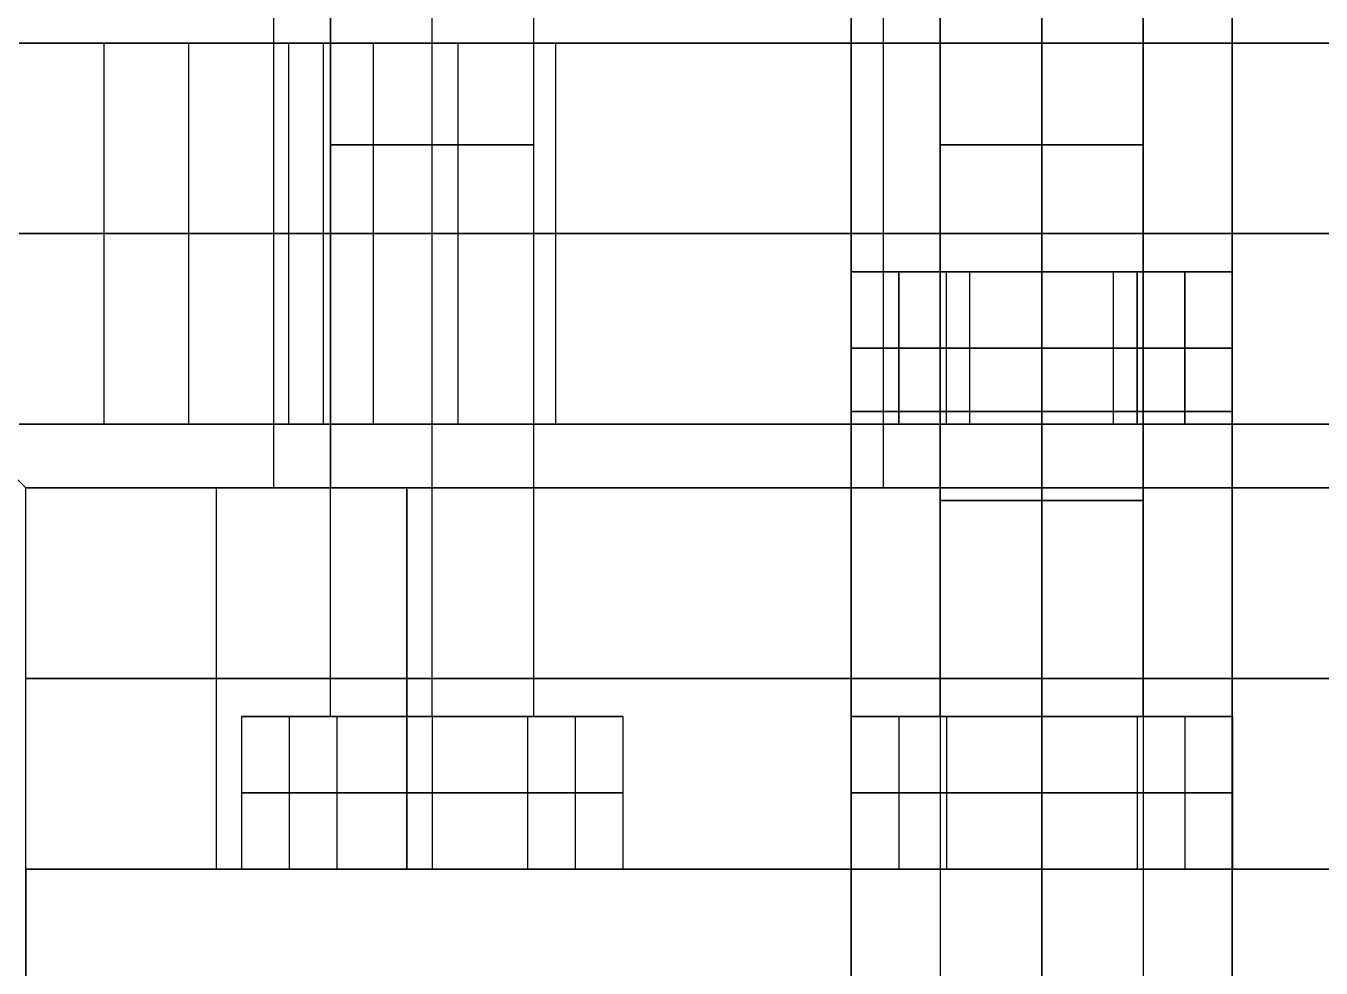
# Model space of a CAD drawing. Header units: millimetres. Extents: x 565 to 905, y -1671 to 168.
# Drawn here: x 695 to 746, y -1404.9 to -1367.8 of the extents above; entities that cross this region are included whole.
import ezdxf

# ---------------------------------------------------------------- set-up
doc = ezdxf.new("R2010")
doc.units = ezdxf.units.MM
doc.header["$MEASUREMENT"] = 0
doc.layers.add('V3', color=7, linetype='Continuous', true_color=0x000000)
doc.layers.add('V3 - steel', color=7, linetype='Continuous', true_color=0x191919)

msp = doc.modelspace()

# ---------------------------------------------------------------- linework, layer by layer
at = {"layer": 'V3'}
for p, q in [((695, -1368.5, 225), (731, -1368.5, 225)), ((735, -1368.5, 265), (735, -1368.5, 229)), ((735, -1368.5, 221), (735, -1368.5, 185)), ((739, -1368.5, 225), (775, -1368.5, 225)), ((727.494, -1383.5, 225), (727.494, -1377.5, 225)), ((731, -1377.5, 225), (727.494, -1377.5, 225)), ((729.371, -1377.5, 228.25), (729.371, -1383.5, 228.25)), ((729.371, -1377.5, 221.75), (729.371, -1383.5, 221.75)), ((731.247, -1383.5, 231.5), (731.247, -1377.5, 231.5)), ((731.247, -1383.5, 218.5), (731.247, -1377.5, 218.5)), ((735, -1377.5, 231.5), (735, -1377.5, 229)), ((735, -1377.5, 221), (735, -1377.5, 218.5)), ((735, -1377.5, 231.5), (735, -1383.5, 231.5)), ((735, -1377.5, 218.5), (735, -1383.5, 218.5)), ((738.753, -1377.5, 231.5), (738.753, -1383.5, 231.5)), ((738.753, -1383.5, 218.5), (738.753, -1377.5, 218.5)), ((742.506, -1377.5, 225), (739, -1377.5, 225)), ((740.629, -1377.5, 221.75), (740.629, -1383.5, 221.75)), ((740.629, -1377.5, 228.25), (740.629, -1383.5, 228.25)), ((742.506, -1383.5, 225), (742.506, -1377.5, 225)), ((695, -1383.5, 225), (727.494, -1383.5, 225)), ((735, -1383.5, 265), (735, -1383.5, 231.5)), ((735, -1383.5, 218.5), (735, -1383.5, 185)), ((742.506, -1383.5, 225), (775, -1383.5, 225)), ((727.5, -1386, 38), (742.5, -1386, 38)), ((735, -1386, 53), (735, -1386, 23)), ((703.494, -1395, 73), (707, -1395, 73)), ((705.371, -1395, 76.25), (705.371, -1401, 76.25)), ((705.371, -1395, 69.75), (705.371, -1401, 69.75)), ((711, -1395, 79.5), (711, -1401, 79.5)), ((711, -1395, 66.5), (711, -1401, 66.5)), ((711, -1395, 66.5), (711, -1395, 69)), ((711, -1395, 77), (711, -1395, 79.5)), ((715, -1395, 73), (718.506, -1395, 73)), ((716.629, -1395, 69.75), (716.629, -1401, 69.75)), ((716.629, -1395, 76.25), (716.629, -1401, 76.25)), ((727.494, -1395, 161), (731, -1395, 161)), ((729.371, -1395, 164.25), (729.371, -1401, 164.25)), ((729.371, -1395, 157.75), (729.371, -1401, 157.75)), ((735, -1395, 167.5), (735, -1401, 167.5)), ((735, -1395, 154.5), (735, -1401, 154.5)), ((735, -1395, 154.5), (735, -1395, 157)), ((735, -1395, 165), (735, -1395, 167.5)), ((739, -1395, 161), (742.506, -1395, 161)), ((740.629, -1395, 157.75), (740.629, -1401, 157.75)), ((740.629, -1395, 164.25), (740.629, -1401, 164.25)), ((707.247, -1398, 79.5), (703.494, -1398, 73)), ((703.494, -1398, 73), (707.247, -1398, 66.5)), ((714.753, -1398, 79.5), (707.247, -1398, 79.5)), ((707.247, -1398, 66.5), (714.753, -1398, 66.5)), ((714.753, -1398, 66.5), (718.506, -1398, 73)), ((718.506, -1398, 73), (714.753, -1398, 79.5)), ((731.247, -1398, 167.5), (727.494, -1398, 161)), ((727.494, -1398, 161), (731.247, -1398, 154.5)), ((738.753, -1398, 167.5), (731.247, -1398, 167.5)), ((731.247, -1398, 154.5), (738.753, -1398, 154.5)), ((738.753, -1398, 154.5), (742.506, -1398, 161)), ((742.506, -1398, 161), (738.753, -1398, 167.5))]:
    msp.add_line(p, q, dxfattribs=at)
for points, weights, knots in [([(727.5, -1351, 284), (727.5, -1351, 309), (727.5, -1376, 309), (727.5, -1401, 309), (727.5, -1401, 284)], [1, 0.707106781187, 1, 0.707106781187, 1], [99, 99, 99, 138.269908, 138.269908, 177.539816, 177.539816, 177.539816]), ([(742.5, -1351, 284), (742.5, -1351, 309), (742.5, -1376, 309), (742.5, -1401, 309), (742.5, -1401, 284)], [1, 0.707106781187, 1, 0.707106781187, 1], [99, 99, 99, 138.269908, 138.269908, 177.539816, 177.539816, 177.539816]), ([(727.5, -1364, 287), (727.5, -1364, 275), (727.5, -1376, 275), (727.5, -1388, 275), (727.5, -1388, 287), (727.5, -1388, 299), (727.5, -1376, 299), (727.5, -1364, 299), (727.5, -1364, 287)], [1, 0.707106781187, 1, 0.707106781187, 1, 0.707106781187, 1, 0.707106781187, 1], [305.539816, 305.539816, 305.539816, 324.389372, 324.389372, 343.238928, 343.238928, 362.088484, 362.088484, 380.93804, 380.93804, 380.93804]), ([(742.5, -1364, 287), (742.5, -1364, 275), (742.5, -1376, 275), (742.5, -1388, 275), (742.5, -1388, 287), (742.5, -1388, 299), (742.5, -1376, 299), (742.5, -1364, 299), (742.5, -1364, 287)], [1, 0.707106781187, 1, 0.707106781187, 1, 0.707106781187, 1, 0.707106781187, 1], [305.539816, 305.539816, 305.539816, 324.389372, 324.389372, 343.238928, 343.238928, 362.088484, 362.088484, 380.93804, 380.93804, 380.93804]), ([(731, -1368.5, 225), (731, -1368.5, 221), (735, -1368.5, 221), (739, -1368.5, 221), (739, -1368.5, 225), (739, -1368.5, 229), (735, -1368.5, 229), (731, -1368.5, 229), (731, -1368.5, 225)], [1, 0.707106781187, 1, 0.707106781187, 1, 0.707106781187, 1, 0.707106781187, 1], [701.809952, 701.809952, 701.809952, 708.093137, 708.093137, 714.376323, 714.376323, 720.659508, 720.659508, 726.942693, 726.942693, 726.942693]), ([(731, -1376, 225), (731, -1376, 221), (735, -1376, 221), (739, -1376, 221), (739, -1376, 225), (739, -1376, 229), (735, -1376, 229), (731, -1376, 229), (731, -1376, 225)], [1, 0.707106781187, 1, 0.707106781187, 1, 0.707106781187, 1, 0.707106781187, 1], [701.809952, 701.809952, 701.809952, 708.093137, 708.093137, 714.376323, 714.376323, 720.659508, 720.659508, 726.942693, 726.942693, 726.942693]), ([(731, -1377.5, 225), (731, -1377.5, 221), (735, -1377.5, 221), (739, -1377.5, 221), (739, -1377.5, 225), (739, -1377.5, 229), (735, -1377.5, 229), (731, -1377.5, 229), (731, -1377.5, 225)], [1, 0.707106781187, 1, 0.707106781187, 1, 0.707106781187, 1, 0.707106781187, 1], [701.809952, 701.809952, 701.809952, 708.093137, 708.093137, 714.376323, 714.376323, 720.659508, 720.659508, 726.942693, 726.942693, 726.942693]), ([(707, -1386, 73), (707, -1386, 77), (711, -1386, 77), (715, -1386, 77), (715, -1386, 73), (715, -1386, 69), (711, -1386, 69), (707, -1386, 69), (707, -1386, 73)], [1, 0.707106781187, 1, 0.707106781187, 1, 0.707106781187, 1, 0.707106781187, 1], [39.269908, 39.269908, 39.269908, 45.553093, 45.553093, 51.836279, 51.836279, 58.119464, 58.119464, 64.402649, 64.402649, 64.402649]), ([(731, -1386, 225), (731, -1386, 221), (735, -1386, 221), (739, -1386, 221), (739, -1386, 225), (739, -1386, 229), (735, -1386, 229), (731, -1386, 229), (731, -1386, 225)], [0.999999860338, 0.707106851018, 1, 0.707106781187, 1, 0.707106781187, 1, 0.707106851018, 0.999999860338], [0, 0, 0, 6.283185, 6.283185, 12.566371, 12.566371, 18.849557, 18.849557, 25.132741, 25.132741, 25.132741]), ([(731, -1386, 161), (731, -1386, 165), (735, -1386, 165), (739, -1386, 165), (739, -1386, 161), (739, -1386, 157), (735, -1386, 157), (731, -1386, 157), (731, -1386, 161)], [1, 0.707106781187, 1, 0.707106781187, 1, 0.707106781187, 1, 0.707106781187, 1], [39.269908, 39.269908, 39.269908, 45.553093, 45.553093, 51.836279, 51.836279, 58.119464, 58.119464, 64.402649, 64.402649, 64.402649]), ([(707, -1395, 73), (707, -1395, 77), (711, -1395, 77), (715, -1395, 77), (715, -1395, 73), (715, -1395, 69), (711, -1395, 69), (707, -1395, 69), (707, -1395, 73)], [1, 0.707106781187, 1, 0.707106781187, 1, 0.707106781187, 1, 0.707106781187, 1], [0, 0, 0, 6.283185, 6.283185, 12.566371, 12.566371, 18.849556, 18.849556, 25.132741, 25.132741, 25.132741]), ([(731, -1395, 161), (731, -1395, 165), (735, -1395, 165), (739, -1395, 165), (739, -1395, 161), (739, -1395, 157), (735, -1395, 157), (731, -1395, 157), (731, -1395, 161)], [1, 0.707106781187, 1, 0.707106781187, 1, 0.707106781187, 1, 0.707106781187, 1], [0, 0, 0, 6.283185, 6.283185, 12.566371, 12.566371, 18.849556, 18.849556, 25.132741, 25.132741, 25.132741]), ([(731, -1401, 225), (731, -1401, 221), (735, -1401, 221), (739, -1401, 221), (739, -1401, 225), (739, -1401, 229), (735, -1401, 229), (731, -1401, 229), (731, -1401, 225)], [1, 0.707106781187, 1, 0.707106781187, 1, 0.707106781187, 1, 0.707106781187, 1], [0, 0, 0, 6.283185, 6.283185, 12.566371, 12.566371, 18.849556, 18.849556, 25.132741, 25.132741, 25.132741])]:
    msp.add_rational_spline(points, weights, degree=2, knots=knots, dxfattribs=at)
for points in [[(695, -1386), (685, -1376), (675, -1366)], [(695, -1386, -15), (685, -1376, -15), (675, -1366, -15)], [(695, -1386, -7.5), (685, -1376, -7.5), (675, -1366, -7.5)], [(727.5, -1386, 265), (727.5, -1376, 265), (727.5, -1366, 265)], [(735, -1424, -15), (735, -1395, -15), (735, -1366, -15)], [(735, -1424), (735, -1395), (735, -1366)], [(742.5, -1386, 265), (742.5, -1376, 265), (742.5, -1366, 265)], [(701.412, -1368.5, 202.019), (698.077, -1368.5, 198.684), (694.741, -1368.5, 195.348)], [(694.741, -1368.5, 254.652), (698.077, -1368.5, 251.316), (701.412, -1368.5, 247.981)], [(698.077, -1383.5, 198.684), (698.077, -1376, 198.684), (698.077, -1368.5, 198.684)], [(698.077, -1383.5, 251.316), (698.077, -1376, 251.316), (698.077, -1368.5, 251.316)], [(701.412, -1383.5, 202.019), (701.412, -1376, 202.019), (701.412, -1368.5, 202.019)], [(712.019, -1368.5, 191.412), (706.716, -1368.5, 196.716), (701.412, -1368.5, 202.019)], [(701.412, -1383.5, 247.981), (701.412, -1376, 247.981), (701.412, -1368.5, 247.981)], [(701.412, -1368.5, 247.981), (706.716, -1368.5, 253.284), (712.019, -1368.5, 258.588)], [(705.348, -1383.5, 184.741), (705.348, -1376, 184.741), (705.348, -1368.5, 184.741)], [(705.348, -1368.5, 184.741), (708.684, -1368.5, 188.077), (712.019, -1368.5, 191.412)], [(705.348, -1383.5, 265.259), (705.348, -1376, 265.259), (705.348, -1368.5, 265.259)], [(712.019, -1368.5, 258.588), (708.684, -1368.5, 261.923), (705.348, -1368.5, 265.259)], [(706.716, -1383.5, 196.716), (706.716, -1376, 196.716), (706.716, -1368.5, 196.716)], [(706.716, -1383.5, 253.284), (706.716, -1376, 253.284), (706.716, -1368.5, 253.284)], [(708.684, -1383.5, 188.077), (708.684, -1376, 188.077), (708.684, -1368.5, 188.077)], [(708.684, -1383.5, 261.923), (708.684, -1376, 261.923), (708.684, -1368.5, 261.923)], [(712.019, -1383.5, 191.412), (712.019, -1376, 191.412), (712.019, -1368.5, 191.412)], [(712.019, -1383.5, 258.588), (712.019, -1376, 258.588), (712.019, -1368.5, 258.588)], [(715.866, -1383.5, 178.806), (715.866, -1376, 178.806), (715.866, -1368.5, 178.806)], [(715.866, -1383.5, 271.194), (715.866, -1376, 271.194), (715.866, -1368.5, 271.194)], [(727.5, -1383.5, 175.566), (727.5, -1376, 175.566), (727.5, -1368.5, 175.566)], [(727.5, -1383.5, 274.434), (727.5, -1376, 274.434), (727.5, -1368.5, 274.434)], [(727.5, -1383.5, 265), (727.5, -1376, 265), (727.5, -1368.5, 265)], [(727.5, -1368.5, 274.434), (727.5, -1368.5, 269.717), (727.5, -1368.5, 265)], [(727.5, -1368.5, 265), (735, -1368.5, 265), (742.5, -1368.5, 265)], [(727.5, -1383.5, 185), (727.5, -1376, 185), (727.5, -1368.5, 185)], [(742.5, -1368.5, 185), (735, -1368.5, 185), (727.5, -1368.5, 185)], [(727.5, -1368.5, 185), (727.5, -1368.5, 180.283), (727.5, -1368.5, 175.566)], [(727.5, -1383.5, 269.717), (727.5, -1376, 269.717), (727.5, -1368.5, 269.717)], [(727.5, -1383.5, 180.283), (727.5, -1376, 180.283), (727.5, -1368.5, 180.283)], [(731, -1377.5, 225), (731, -1373, 225), (731, -1368.5, 225)], [(735, -1383.5, 265), (735, -1376, 265), (735, -1368.5, 265)], [(735, -1383.5, 185), (735, -1376, 185), (735, -1368.5, 185)], [(735, -1377.5, 221), (735, -1373, 221), (735, -1368.5, 221)], [(735, -1377.5, 229), (735, -1373, 229), (735, -1368.5, 229)], [(739, -1377.5, 225), (739, -1373, 225), (739, -1368.5, 225)], [(742.5, -1383.5, 265), (742.5, -1376, 265), (742.5, -1368.5, 265)], [(742.5, -1383.5, 274.434), (742.5, -1376, 274.434), (742.5, -1368.5, 274.434)], [(742.5, -1368.5, 265), (742.5, -1368.5, 269.717), (742.5, -1368.5, 274.434)], [(742.5, -1383.5, 175.566), (742.5, -1376, 175.566), (742.5, -1368.5, 175.566)], [(742.5, -1383.5, 185), (742.5, -1376, 185), (742.5, -1368.5, 185)], [(742.5, -1368.5, 175.566), (742.5, -1368.5, 180.283), (742.5, -1368.5, 185)], [(742.5, -1383.5, 269.717), (742.5, -1376, 269.717), (742.5, -1368.5, 269.717)], [(742.5, -1383.5, 180.283), (742.5, -1376, 180.283), (742.5, -1368.5, 180.283)], [(701.412, -1376, 202.019), (698.077, -1376, 198.684), (694.741, -1376, 195.348)], [(694.741, -1376, 254.652), (698.077, -1376, 251.316), (701.412, -1376, 247.981)], [(712.019, -1376, 191.412), (706.716, -1376, 196.716), (701.412, -1376, 202.019)], [(701.412, -1376, 247.981), (706.716, -1376, 253.284), (712.019, -1376, 258.588)], [(705.348, -1376, 184.741), (708.684, -1376, 188.077), (712.019, -1376, 191.412)], [(712.019, -1376, 258.588), (708.684, -1376, 261.923), (705.348, -1376, 265.259)], [(727.5, -1376, 274.434), (727.5, -1376, 269.717), (727.5, -1376, 265)], [(727.5, -1376, 265), (735, -1376, 265), (742.5, -1376, 265)], [(742.5, -1376, 185), (735, -1376, 185), (727.5, -1376, 185)], [(727.5, -1376, 185), (727.5, -1376, 180.283), (727.5, -1376, 175.566)], [(742.5, -1376, 265), (742.5, -1376, 269.717), (742.5, -1376, 274.434)], [(742.5, -1376, 175.566), (742.5, -1376, 180.283), (742.5, -1376, 185)], [(731.247, -1377.5, 231.5), (729.371, -1377.5, 228.25), (727.494, -1377.5, 225)], [(727.494, -1377.5, 225), (729.371, -1377.5, 221.75), (731.247, -1377.5, 218.5)], [(738.753, -1377.5, 231.5), (735, -1377.5, 231.5), (731.247, -1377.5, 231.5)], [(731.247, -1377.5, 218.5), (735, -1377.5, 218.5), (738.753, -1377.5, 218.5)], [(738.753, -1377.5, 218.5), (740.629, -1377.5, 221.75), (742.506, -1377.5, 225)], [(742.506, -1377.5, 225), (740.629, -1377.5, 228.25), (738.753, -1377.5, 231.5)], [(727.494, -1383, 225), (729.371, -1383, 228.25), (731.247, -1383, 231.5)], [(731.247, -1383, 218.5), (729.371, -1383, 221.75), (727.494, -1383, 225)], [(731.247, -1383, 231.5), (735, -1383, 231.5), (738.753, -1383, 231.5)], [(738.753, -1383, 218.5), (735, -1383, 218.5), (731.247, -1383, 218.5)], [(742.506, -1383, 225), (740.629, -1383, 221.75), (738.753, -1383, 218.5)], [(738.753, -1383, 231.5), (740.629, -1383, 228.25), (742.506, -1383, 225)], [(701.412, -1383.5, 202.019), (698.077, -1383.5, 198.684), (694.741, -1383.5, 195.348)], [(694.741, -1383.5, 254.652), (698.077, -1383.5, 251.316), (701.412, -1383.5, 247.981)], [(712.019, -1383.5, 191.412), (706.716, -1383.5, 196.716), (701.412, -1383.5, 202.019)], [(701.412, -1383.5, 247.981), (706.716, -1383.5, 253.284), (712.019, -1383.5, 258.588)], [(705.348, -1383.5, 184.741), (708.684, -1383.5, 188.077), (712.019, -1383.5, 191.412)], [(712.019, -1383.5, 258.588), (708.684, -1383.5, 261.923), (705.348, -1383.5, 265.259)], [(727.494, -1383.5, 225), (729.371, -1383.5, 228.25), (731.247, -1383.5, 231.5)], [(731.247, -1383.5, 218.5), (729.371, -1383.5, 221.75), (727.494, -1383.5, 225)], [(727.5, -1383.5, 274.434), (727.5, -1383.5, 269.717), (727.5, -1383.5, 265)], [(727.5, -1383.5, 265), (735, -1383.5, 265), (742.5, -1383.5, 265)], [(742.5, -1383.5, 185), (735, -1383.5, 185), (727.5, -1383.5, 185)], [(727.5, -1383.5, 185), (727.5, -1383.5, 180.283), (727.5, -1383.5, 175.566)], [(731.247, -1383.5, 231.5), (735, -1383.5, 231.5), (738.753, -1383.5, 231.5)], [(738.753, -1383.5, 218.5), (735, -1383.5, 218.5), (731.247, -1383.5, 218.5)], [(742.506, -1383.5, 225), (740.629, -1383.5, 221.75), (738.753, -1383.5, 218.5)], [(738.753, -1383.5, 231.5), (740.629, -1383.5, 228.25), (742.506, -1383.5, 225)], [(742.5, -1383.5, 265), (742.5, -1383.5, 269.717), (742.5, -1383.5, 274.434)], [(742.5, -1383.5, 175.566), (742.5, -1383.5, 180.283), (742.5, -1383.5, 185)], [(695, -1401, -15), (695, -1393.5, -15), (695, -1386, -15)], [(710, -1386, -15), (702.5, -1386, -15), (695, -1386, -15)], [(695, -1401, 225), (695, -1393.5, 225), (695, -1386, 225)], [(695, -1386, -15), (695, -1386, 105), (695, -1386, 225)], [(695, -1401, 105), (695, -1393.5, 105), (695, -1386, 105)], [(775, -1386, 125), (735, -1386, 125), (695, -1386, 125)], [(695, -1386), (695, -1386, -7.5), (695, -1386, -15)], [(695, -1386), (702.5, -1386), (710, -1386)], [(695, -1386, -15), (702.5, -1386, -15), (710, -1386, -15)], [(702.5, -1401, -15), (702.5, -1393.5, -15), (702.5, -1386, -15)], [(707, -1395, 73), (707, -1390.5, 73), (707, -1386, 73)], [(710, -1401), (710, -1393.5), (710, -1386)], [(710, -1401, -15), (710, -1393.5, -15), (710, -1386, -15)], [(710, -1386), (710, -1386, -7.5), (710, -1386, -15)], [(710, -1401, -7.5), (710, -1393.5, -7.5), (710, -1386, -7.5)], [(710, -1386, -15), (710, -1386, -7.5), (710, -1386)], [(710, -1386), (710, -1393.5), (710, -1401)], [(710, -1386, -15), (710, -1393.5, -15), (710, -1401, -15)], [(710, -1386, -7.5), (710, -1393.5, -7.5), (710, -1401, -7.5)], [(711, -1395, 77), (711, -1390.5, 77), (711, -1386, 77)], [(711, -1395, 69), (711, -1390.5, 69), (711, -1386, 69)], [(715, -1395, 73), (715, -1390.5, 73), (715, -1386, 73)], [(727.5, -1386, 23), (735, -1386, 23), (742.5, -1386, 23)], [(727.5, -1386, 23), (727.5, -1393.5, 23), (727.5, -1401, 23)], [(742.5, -1386, 53), (735, -1386, 53), (727.5, -1386, 53)], [(727.5, -1386, 53), (727.5, -1393.5, 53), (727.5, -1401, 53)], [(727.5, -1386, 53), (727.5, -1386, 38), (727.5, -1386, 23)], [(727.5, -1401, 255), (727.5, -1393.5, 255), (727.5, -1386, 255)], [(727.5, -1386, 255), (735, -1386, 255), (742.5, -1386, 255)], [(727.5, -1386, 255), (727.5, -1386, 260), (727.5, -1386, 265)], [(727.5, -1386, 265), (735, -1386, 265), (742.5, -1386, 265)], [(727.5, -1386, 23), (727.5, -1393.5, 23), (727.5, -1401, 23)], [(727.5, -1386, 53), (727.5, -1393.5, 53), (727.5, -1401, 53)], [(727.5, -1386, 23), (735, -1386, 23), (742.5, -1386, 23)], [(742.5, -1386, 53), (735, -1386, 53), (727.5, -1386, 53)], [(727.5, -1386, 53), (727.5, -1386, 38), (727.5, -1386, 23)], [(727.5, -1401, 255), (727.5, -1393.5, 255), (727.5, -1386, 255)], [(727.5, -1386, 264.291), (727.5, -1393.5, 264.291), (727.5, -1401, 264.291)], [(727.5, -1386, 255), (735, -1386, 255), (742.5, -1386, 255)], [(727.5, -1386, 255), (727.5, -1386, 259.645), (727.5, -1386, 264.291)], [(731, -1386, 225), (731, -1393.5, 225), (731, -1401, 225)], [(731, -1395, 161), (731, -1390.5, 161), (731, -1386, 161)], [(735, -1386, 23), (735, -1393.5, 23), (735, -1401, 23)], [(735, -1386, 53), (735, -1393.5, 53), (735, -1401, 53)], [(735, -1401), (735, -1393.5), (735, -1386)], [(735, -1386, 23), (735, -1393.5, 23), (735, -1401, 23)], [(735, -1386, 53), (735, -1393.5, 53), (735, -1401, 53)], [(735, -1386, 221), (735, -1393.5, 221), (735, -1401, 221)], [(735, -1386, 229), (735, -1393.5, 229), (735, -1401, 229)], [(735, -1395, 165), (735, -1390.5, 165), (735, -1386, 165)], [(735, -1395, 157), (735, -1390.5, 157), (735, -1386, 157)], [(735, -1386), (735, -1386, 11.5), (735, -1386, 23)], [(735, -1386, 53), (735, -1386, 105), (735, -1386, 157)], [(735, -1386, 165), (735, -1386, 193), (735, -1386, 221)], [(735, -1386, 229), (735, -1386, 242), (735, -1386, 255)], [(735, -1401, 255), (735, -1393.5, 255), (735, -1386, 255)], [(739, -1386, 225), (739, -1393.5, 225), (739, -1401, 225)], [(739, -1395, 161), (739, -1390.5, 161), (739, -1386, 161)], [(742.5, -1386, 23), (742.5, -1393.5, 23), (742.5, -1401, 23)], [(742.5, -1386, 23), (742.5, -1386, 38), (742.5, -1386, 53)], [(742.5, -1386, 53), (742.5, -1393.5, 53), (742.5, -1401, 53)], [(742.5, -1401, 255), (742.5, -1393.5, 255), (742.5, -1386, 255)], [(742.5, -1386, 255), (742.5, -1386, 260), (742.5, -1386, 265)], [(742.5, -1386, 23), (742.5, -1393.5, 23), (742.5, -1401, 23)], [(742.5, -1386, 53), (742.5, -1393.5, 53), (742.5, -1401, 53)], [(742.5, -1386, 23), (742.5, -1386, 38), (742.5, -1386, 53)], [(742.5, -1401, 255), (742.5, -1393.5, 255), (742.5, -1386, 255)], [(742.5, -1386, 264.291), (742.5, -1393.5, 264.291), (742.5, -1401, 264.291)], [(742.5, -1386, 255), (742.5, -1386, 259.645), (742.5, -1386, 264.291)], [(710, -1393.5, -15), (702.5, -1393.5, -15), (695, -1393.5, -15)], [(695, -1393.5, -15), (695, -1393.5, 105), (695, -1393.5, 225)], [(710, -1393.5), (710, -1393.5, -7.5), (710, -1393.5, -15)], [(710, -1393.5, -15), (710, -1393.5, -7.5), (710, -1393.5)], [(727.5, -1393.5, 23), (735, -1393.5, 23), (742.5, -1393.5, 23)], [(742.5, -1393.5, 53), (735, -1393.5, 53), (727.5, -1393.5, 53)], [(727.5, -1393.5, 23), (735, -1393.5, 23), (742.5, -1393.5, 23)], [(742.5, -1393.5, 53), (735, -1393.5, 53), (727.5, -1393.5, 53)], [(727.5, -1393.5, 255), (735, -1393.5, 255), (742.5, -1393.5, 255)], [(707.247, -1395, 79.5), (705.371, -1395, 76.25), (703.494, -1395, 73)], [(703.494, -1395, 73), (703.494, -1398, 73), (703.494, -1401, 73)], [(703.494, -1395, 73), (705.371, -1395, 69.75), (707.247, -1395, 66.5)], [(714.753, -1395, 79.5), (711, -1395, 79.5), (707.247, -1395, 79.5)], [(707.247, -1395, 79.5), (707.247, -1398, 79.5), (707.247, -1401, 79.5)], [(707.247, -1395, 66.5), (707.247, -1398, 66.5), (707.247, -1401, 66.5)], [(707.247, -1395, 66.5), (711, -1395, 66.5), (714.753, -1395, 66.5)], [(714.753, -1395, 79.5), (714.753, -1398, 79.5), (714.753, -1401, 79.5)], [(714.753, -1395, 66.5), (714.753, -1398, 66.5), (714.753, -1401, 66.5)], [(714.753, -1395, 66.5), (716.629, -1395, 69.75), (718.506, -1395, 73)], [(718.506, -1395, 73), (716.629, -1395, 76.25), (714.753, -1395, 79.5)], [(718.506, -1395, 73), (718.506, -1398, 73), (718.506, -1401, 73)], [(731.247, -1395, 167.5), (729.371, -1395, 164.25), (727.494, -1395, 161)], [(727.494, -1395, 161), (727.494, -1398, 161), (727.494, -1401, 161)], [(727.494, -1395, 161), (729.371, -1395, 157.75), (731.247, -1395, 154.5)], [(738.753, -1395, 167.5), (735, -1395, 167.5), (731.247, -1395, 167.5)], [(731.247, -1395, 167.5), (731.247, -1398, 167.5), (731.247, -1401, 167.5)], [(731.247, -1395, 154.5), (731.247, -1398, 154.5), (731.247, -1401, 154.5)], [(731.247, -1395, 154.5), (735, -1395, 154.5), (738.753, -1395, 154.5)], [(738.753, -1395, 167.5), (738.753, -1398, 167.5), (738.753, -1401, 167.5)], [(738.753, -1395, 154.5), (738.753, -1398, 154.5), (738.753, -1401, 154.5)], [(738.753, -1395, 154.5), (740.629, -1395, 157.75), (742.506, -1395, 161)], [(742.506, -1395, 161), (740.629, -1395, 164.25), (738.753, -1395, 167.5)], [(742.506, -1395, 161), (742.506, -1398, 161), (742.506, -1401, 161)], [(710, -1401, -15), (702.5, -1401, -15), (695, -1401, -15)], [(695, -1401, -15), (695, -1401, 105), (695, -1401, 225)], [(775, -1401, 125), (735, -1401, 125), (695, -1401, 125)], [(695, -1461.455), (695, -1431.228), (695, -1401)], [(695, -1401, -15), (695, -1401, -7.5), (695, -1401)], [(695, -1401), (702.5, -1401), (710, -1401)], [(695, -1401, -15), (702.5, -1401, -15), (710, -1401, -15)], [(695, -1401, -15), (695, -1431.228, -15), (695, -1461.455, -15)], [(695, -1401, -7.5), (695, -1431.228, -7.5), (695, -1461.455, -7.5)], [(707.247, -1401, 79.5), (705.371, -1401, 76.25), (703.494, -1401, 73)], [(703.494, -1401, 73), (705.371, -1401, 69.75), (707.247, -1401, 66.5)], [(714.753, -1401, 79.5), (711, -1401, 79.5), (707.247, -1401, 79.5)], [(707.247, -1401, 66.5), (711, -1401, 66.5), (714.753, -1401, 66.5)], [(710, -1401), (710, -1401, -7.5), (710, -1401, -15)], [(727.5, -1401), (718.75, -1401), (710, -1401)], [(710, -1401, -15), (710, -1401, -7.5), (710, -1401)], [(714.753, -1401, 66.5), (716.629, -1401, 69.75), (718.506, -1401, 73)], [(718.506, -1401, 73), (716.629, -1401, 76.25), (714.753, -1401, 79.5)], [(731.247, -1401, 167.5), (729.371, -1401, 164.25), (727.494, -1401, 161)], [(727.494, -1401, 161), (729.371, -1401, 157.75), (731.247, -1401, 154.5)], [(742.5, -1401, 23), (735, -1401, 23), (727.5, -1401, 23)], [(727.5, -1401, 53), (735, -1401, 53), (742.5, -1401, 53)], [(742.5, -1401, 63), (735, -1401, 63), (727.5, -1401, 63)], [(727.5, -1412.314, 63), (727.5, -1406.657, 63), (727.5, -1401, 63)], [(727.5, -1401, 63), (727.5, -1401, 58), (727.5, -1401, 53)], [(727.5, -1401, 23), (727.5, -1401, 11.5), (727.5, -1401)], [(727.5, -1401), (735, -1401), (742.5, -1401)], [(727.5, -1424), (727.5, -1412.5), (727.5, -1401)], [(742.5, -1401, 13.458), (735, -1401, 13.458), (727.5, -1401, 13.458)], [(727.5, -1401, 12.15), (727.5, -1432.082, 12.15), (727.5, -1463.163, 12.15)], [(727.5, -1401, 284), (735, -1401, 284), (742.5, -1401, 284)], [(727.5, -1401, 284), (727.5, -1401, 269.5), (727.5, -1401, 255)], [(727.5, -1401, 255), (735, -1401, 255), (742.5, -1401, 255)], [(742.5, -1401, 23), (735, -1401, 23), (727.5, -1401, 23)], [(727.5, -1401, 53), (735, -1401, 53), (742.5, -1401, 53)], [(727.5, -1401, 53), (727.5, -1401, 38), (727.5, -1401, 23)], [(742.5, -1401), (735, -1401), (727.5, -1401)], [(727.5, -1401, 264.291), (727.5, -1401, 259.645), (727.5, -1401, 255)], [(727.5, -1401, 255), (735, -1401, 255), (742.5, -1401, 255)], [(738.753, -1401, 167.5), (735, -1401, 167.5), (731.247, -1401, 167.5)], [(731.247, -1401, 154.5), (735, -1401, 154.5), (738.753, -1401, 154.5)], [(735, -1412.314, 63), (735, -1406.657, 63), (735, -1401, 63)], [(735, -1401, 63), (735, -1401, 58), (735, -1401, 53)], [(735, -1401, 23), (735, -1401, 11.5), (735, -1401)], [(735, -1424), (735, -1412.5), (735, -1401)], [(735, -1401), (735, -1401, 11.5), (735, -1401, 23)], [(735, -1401, 53), (735, -1401, 103.75), (735, -1401, 154.5)], [(735, -1401, 167.5), (735, -1401, 194.25), (735, -1401, 221)], [(735, -1401, 229), (735, -1401, 242), (735, -1401, 255)], [(738.753, -1401, 154.5), (740.629, -1401, 157.75), (742.506, -1401, 161)], [(742.506, -1401, 161), (740.629, -1401, 164.25), (738.753, -1401, 167.5)], [(742.5, -1412.314, 63), (742.5, -1406.657, 63), (742.5, -1401, 63)], [(742.5, -1401, 63), (742.5, -1401, 58), (742.5, -1401, 53)], [(742.5, -1401, 23), (742.5, -1401, 11.5), (742.5, -1401)], [(742.5, -1401), (742.5, -1412.5), (742.5, -1424)], [(742.5, -1401, 12.15), (742.5, -1432.082, 12.15), (742.5, -1463.163, 12.15)], [(742.5, -1401, 284), (742.5, -1401, 269.5), (742.5, -1401, 255)], [(742.5, -1401, 23), (742.5, -1401, 38), (742.5, -1401, 53)], [(760, -1401), (751.25, -1401), (742.5, -1401)], [(742.5, -1401, 264.291), (742.5, -1401, 259.645), (742.5, -1401, 255)]]:
    msp.add_open_spline(points, degree=2, dxfattribs=at)
for points, weights in [([(727.5, -1368.5, 175.566), (715.291, -1368.5, 177.418), (705.348, -1368.5, 184.741)], [1, 0.970829279068, 1]), ([(705.348, -1368.5, 265.259), (715.291, -1368.5, 272.582), (727.5, -1368.5, 274.434)], [1, 0.970829279068, 1]), ([(742.5, -1368.5, 274.434), (754.709, -1368.5, 272.582), (764.652, -1368.5, 265.259)], [1, 0.970829258638, 1]), ([(764.652, -1368.5, 184.741), (754.709, -1368.5, 177.418), (742.5, -1368.5, 175.566)], [1, 0.970829260576, 1]), ([(727.5, -1376, 175.566), (715.291, -1376, 177.418), (705.348, -1376, 184.741)], [1, 0.970829279068, 1]), ([(705.348, -1376, 265.259), (715.291, -1376, 272.582), (727.5, -1376, 274.434)], [1, 0.970829279068, 1]), ([(742.5, -1376, 274.434), (754.709, -1376, 272.582), (764.652, -1376, 265.259)], [1, 0.970829258638, 1]), ([(764.652, -1376, 184.741), (754.709, -1376, 177.418), (742.5, -1376, 175.566)], [1, 0.970829260576, 1]), ([(727.5, -1383.5, 175.566), (715.291, -1383.5, 177.418), (705.348, -1383.5, 184.741)], [1, 0.970829279068, 1]), ([(705.348, -1383.5, 265.259), (715.291, -1383.5, 272.582), (727.5, -1383.5, 274.434)], [1, 0.970829279068, 1]), ([(742.5, -1383.5, 274.434), (754.709, -1383.5, 272.582), (764.652, -1383.5, 265.259)], [1, 0.970829258638, 1]), ([(764.652, -1383.5, 184.741), (754.709, -1383.5, 177.418), (742.5, -1383.5, 175.566)], [1, 0.970829260576, 1]), ([(695, -1386, 225), (695, -1386, 258.087), (727.5, -1386, 264.291)], [1, 0.744809545989, 0.934301069131]), ([(742.5, -1386, 264.291), (775, -1386, 258.087), (775, -1386, 225)], [0.934301069131, 0.744809545989, 1]), ([(695, -1393.5, 225), (695, -1393.5, 258.087), (727.5, -1393.5, 264.291)], [1, 0.744809545989, 0.934301069131]), ([(742.5, -1393.5, 264.291), (775, -1393.5, 258.087), (775, -1393.5, 225)], [0.934301069131, 0.744809545989, 1]), ([(695, -1401, 225), (695, -1401, 258.087), (727.5, -1401, 264.291)], [1, 0.744809545989, 0.934301069131]), ([(742.5, -1401, 264.291), (775, -1401, 258.087), (775, -1401, 225)], [0.934301069131, 0.744809545989, 1])]:
    msp.add_rational_spline(points, weights, degree=2, dxfattribs=at)
for points in [[(760, -1386), (747.5, -1386), (735, -1386), (722.5, -1386), (710, -1386)], [(760, -1393.5), (747.5, -1393.5), (735, -1393.5), (722.5, -1393.5), (710, -1393.5)]]:
    msp.add_open_spline(points, degree=2, knots=[-1631.327412, -1631.327412, -1631.327412, -1606.327412, -1606.327412, -1581.327412, -1581.327412, -1581.327412], dxfattribs=at)
at = {"layer": 'V3 - steel'}
for p, q in [((727.494, -1377.5, 225), (731, -1377.5, 225)), ((735, -1377.5, 231.5), (735, -1377.5, 229)), ((735, -1377.5, 221), (735, -1377.5, 218.5)), ((739, -1377.5, 225), (742.506, -1377.5, 225)), ((727.494, -1383.5, 225), (731, -1383.5, 225)), ((735, -1383.5, 231.5), (735, -1383.5, 229)), ((735, -1383.5, 221), (735, -1383.5, 218.5)), ((739, -1383.5, 225), (742.506, -1383.5, 225)), ((703.494, -1395, 73), (707, -1395, 73)), ((705.371, -1395, 76.25), (705.371, -1401, 76.25)), ((705.371, -1395, 69.75), (705.371, -1401, 69.75)), ((711, -1395, 79.5), (711, -1401, 79.5)), ((711, -1395, 66.5), (711, -1401, 66.5)), ((711, -1395, 66.5), (711, -1395, 69)), ((711, -1395, 77), (711, -1395, 79.5)), ((715, -1395, 73), (718.506, -1395, 73)), ((716.629, -1395, 69.75), (716.629, -1401, 69.75)), ((716.629, -1395, 76.25), (716.629, -1401, 76.25)), ((727.494, -1395, 161), (731, -1395, 161)), ((729.371, -1395, 164.25), (729.371, -1401, 164.25)), ((729.371, -1395, 157.75), (729.371, -1401, 157.75)), ((735, -1395, 167.5), (735, -1401, 167.5)), ((735, -1395, 154.5), (735, -1401, 154.5)), ((735, -1395, 154.5), (735, -1395, 157)), ((735, -1395, 165), (735, -1395, 167.5)), ((739, -1395, 161), (742.506, -1395, 161)), ((740.629, -1395, 157.75), (740.629, -1401, 157.75)), ((740.629, -1395, 164.25), (740.629, -1401, 164.25)), ((707.247, -1398, 79.5), (703.494, -1398, 73)), ((703.494, -1398, 73), (707.247, -1398, 66.5)), ((714.753, -1398, 79.5), (707.247, -1398, 79.5)), ((707.247, -1398, 66.5), (714.753, -1398, 66.5)), ((714.753, -1398, 66.5), (718.506, -1398, 73)), ((718.506, -1398, 73), (714.753, -1398, 79.5)), ((731.247, -1398, 167.5), (727.494, -1398, 161)), ((727.494, -1398, 161), (731.247, -1398, 154.5)), ((738.753, -1398, 167.5), (731.247, -1398, 167.5)), ((731.247, -1398, 154.5), (738.753, -1398, 154.5)), ((738.753, -1398, 154.5), (742.506, -1398, 161)), ((742.506, -1398, 161), (738.753, -1398, 167.5)), ((703.494, -1401, 73), (718.506, -1401, 73)), ((711, -1401, 66.5), (711, -1401, 79.5)), ((727.494, -1401, 161), (742.506, -1401, 161)), ((735, -1401, 154.5), (735, -1401, 167.5))]:
    msp.add_line(p, q, dxfattribs=at)
for points in [[(731, -1321, 225), (731, -1386.5, 225), (731, -1452, 225)], [(735, -1321, 221), (735, -1386.5, 221), (735, -1452, 221)], [(735, -1321, 229), (735, -1386.5, 229), (735, -1452, 229)], [(739, -1321, 225), (739, -1386.5, 225), (739, -1452, 225)], [(707, -1395, 73), (707, -1372.5, 73), (707, -1350, 73)], [(711, -1395, 77), (711, -1372.5, 77), (711, -1350, 77)], [(711, -1395, 69), (711, -1372.5, 69), (711, -1350, 69)], [(715, -1395, 73), (715, -1372.5, 73), (715, -1350, 73)], [(731, -1395, 161), (731, -1372.5, 161), (731, -1350, 161)], [(735, -1395, 165), (735, -1372.5, 165), (735, -1350, 165)], [(735, -1395, 157), (735, -1372.5, 157), (735, -1350, 157)], [(739, -1395, 161), (739, -1372.5, 161), (739, -1350, 161)], [(704.75, -1366, 73), (704.75, -1376, 73), (704.75, -1386, 73)], [(707, -1366, 73), (707, -1376, 73), (707, -1386, 73)], [(728.75, -1366, 161), (728.75, -1376, 161), (728.75, -1386, 161)], [(731, -1366, 161), (731, -1376, 161), (731, -1386, 161)], [(727.494, -1383.5, 225), (727.494, -1380.5, 225), (727.494, -1377.5, 225)], [(731.247, -1377.5, 218.5), (729.371, -1377.5, 221.75), (727.494, -1377.5, 225)], [(727.494, -1377.5, 225), (729.371, -1377.5, 228.25), (731.247, -1377.5, 231.5)], [(729.371, -1383.5, 221.75), (729.371, -1380.5, 221.75), (729.371, -1377.5, 221.75)], [(729.371, -1383.5, 228.25), (729.371, -1380.5, 228.25), (729.371, -1377.5, 228.25)], [(731.247, -1383.5, 218.5), (731.247, -1380.5, 218.5), (731.247, -1377.5, 218.5)], [(738.753, -1377.5, 218.5), (735, -1377.5, 218.5), (731.247, -1377.5, 218.5)], [(731.247, -1383.5, 231.5), (731.247, -1380.5, 231.5), (731.247, -1377.5, 231.5)], [(731.247, -1377.5, 231.5), (735, -1377.5, 231.5), (738.753, -1377.5, 231.5)], [(732.172, -1383.5, 222.172), (732.172, -1380.5, 222.172), (732.172, -1377.5, 222.172)], [(732.172, -1383.5, 227.828), (732.172, -1380.5, 227.828), (732.172, -1377.5, 227.828)], [(735, -1383.5, 218.5), (735, -1380.5, 218.5), (735, -1377.5, 218.5)], [(735, -1383.5, 231.5), (735, -1380.5, 231.5), (735, -1377.5, 231.5)], [(737.828, -1383.5, 227.828), (737.828, -1380.5, 227.828), (737.828, -1377.5, 227.828)], [(737.828, -1383.5, 222.172), (737.828, -1380.5, 222.172), (737.828, -1377.5, 222.172)], [(738.753, -1377.5, 231.5), (740.629, -1377.5, 228.25), (742.506, -1377.5, 225)], [(738.753, -1383.5, 231.5), (738.753, -1380.5, 231.5), (738.753, -1377.5, 231.5)], [(738.753, -1383.5, 218.5), (738.753, -1380.5, 218.5), (738.753, -1377.5, 218.5)], [(742.506, -1377.5, 225), (740.629, -1377.5, 221.75), (738.753, -1377.5, 218.5)], [(740.629, -1383.5, 228.25), (740.629, -1380.5, 228.25), (740.629, -1377.5, 228.25)], [(740.629, -1383.5, 221.75), (740.629, -1380.5, 221.75), (740.629, -1377.5, 221.75)], [(742.506, -1383.5, 225), (742.506, -1380.5, 225), (742.506, -1377.5, 225)], [(731.247, -1380.5, 218.5), (729.371, -1380.5, 221.75), (727.494, -1380.5, 225)], [(727.494, -1380.5, 225), (729.371, -1380.5, 228.25), (731.247, -1380.5, 231.5)], [(738.753, -1380.5, 218.5), (735, -1380.5, 218.5), (731.247, -1380.5, 218.5)], [(731.247, -1380.5, 231.5), (735, -1380.5, 231.5), (738.753, -1380.5, 231.5)], [(738.753, -1380.5, 231.5), (740.629, -1380.5, 228.25), (742.506, -1380.5, 225)], [(742.506, -1380.5, 225), (740.629, -1380.5, 221.75), (738.753, -1380.5, 218.5)], [(731.247, -1383.5, 218.5), (729.371, -1383.5, 221.75), (727.494, -1383.5, 225)], [(727.494, -1383.5, 225), (729.371, -1383.5, 228.25), (731.247, -1383.5, 231.5)], [(738.753, -1383.5, 218.5), (735, -1383.5, 218.5), (731.247, -1383.5, 218.5)], [(731.247, -1383.5, 231.5), (735, -1383.5, 231.5), (738.753, -1383.5, 231.5)], [(738.753, -1383.5, 231.5), (740.629, -1383.5, 228.25), (742.506, -1383.5, 225)], [(742.506, -1383.5, 225), (740.629, -1383.5, 221.75), (738.753, -1383.5, 218.5)], [(707.247, -1395, 79.5), (705.371, -1395, 76.25), (703.494, -1395, 73)], [(703.494, -1395, 73), (703.494, -1398, 73), (703.494, -1401, 73)], [(703.494, -1395, 73), (705.371, -1395, 69.75), (707.247, -1395, 66.5)], [(714.753, -1395, 79.5), (711, -1395, 79.5), (707.247, -1395, 79.5)], [(707.247, -1395, 79.5), (707.247, -1398, 79.5), (707.247, -1401, 79.5)], [(707.247, -1395, 66.5), (707.247, -1398, 66.5), (707.247, -1401, 66.5)], [(707.247, -1395, 66.5), (711, -1395, 66.5), (714.753, -1395, 66.5)], [(714.753, -1395, 79.5), (714.753, -1398, 79.5), (714.753, -1401, 79.5)], [(714.753, -1395, 66.5), (714.753, -1398, 66.5), (714.753, -1401, 66.5)], [(714.753, -1395, 66.5), (716.629, -1395, 69.75), (718.506, -1395, 73)], [(718.506, -1395, 73), (716.629, -1395, 76.25), (714.753, -1395, 79.5)], [(718.506, -1395, 73), (718.506, -1398, 73), (718.506, -1401, 73)], [(731.247, -1395, 167.5), (729.371, -1395, 164.25), (727.494, -1395, 161)], [(727.494, -1395, 161), (727.494, -1398, 161), (727.494, -1401, 161)], [(727.494, -1395, 161), (729.371, -1395, 157.75), (731.247, -1395, 154.5)], [(738.753, -1395, 167.5), (735, -1395, 167.5), (731.247, -1395, 167.5)], [(731.247, -1395, 167.5), (731.247, -1398, 167.5), (731.247, -1401, 167.5)], [(731.247, -1395, 154.5), (731.247, -1398, 154.5), (731.247, -1401, 154.5)], [(731.247, -1395, 154.5), (735, -1395, 154.5), (738.753, -1395, 154.5)], [(738.753, -1395, 167.5), (738.753, -1398, 167.5), (738.753, -1401, 167.5)], [(738.753, -1395, 154.5), (738.753, -1398, 154.5), (738.753, -1401, 154.5)], [(738.753, -1395, 154.5), (740.629, -1395, 157.75), (742.506, -1395, 161)], [(742.506, -1395, 161), (740.629, -1395, 164.25), (738.753, -1395, 167.5)], [(742.506, -1395, 161), (742.506, -1398, 161), (742.506, -1401, 161)], [(707.247, -1401, 79.5), (705.371, -1401, 76.25), (703.494, -1401, 73)], [(703.494, -1401, 73), (705.371, -1401, 69.75), (707.247, -1401, 66.5)], [(714.753, -1401, 79.5), (711, -1401, 79.5), (707.247, -1401, 79.5)], [(707.247, -1401, 66.5), (711, -1401, 66.5), (714.753, -1401, 66.5)], [(714.753, -1401, 66.5), (716.629, -1401, 69.75), (718.506, -1401, 73)], [(718.506, -1401, 73), (716.629, -1401, 76.25), (714.753, -1401, 79.5)], [(731.247, -1401, 167.5), (729.371, -1401, 164.25), (727.494, -1401, 161)], [(727.494, -1401, 161), (729.371, -1401, 157.75), (731.247, -1401, 154.5)], [(738.753, -1401, 167.5), (735, -1401, 167.5), (731.247, -1401, 167.5)], [(731.247, -1401, 154.5), (735, -1401, 154.5), (738.753, -1401, 154.5)], [(738.753, -1401, 154.5), (740.629, -1401, 157.75), (742.506, -1401, 161)], [(742.506, -1401, 161), (740.629, -1401, 164.25), (738.753, -1401, 167.5)]]:
    msp.add_open_spline(points, degree=2, dxfattribs=at)
for points, knots in [([(707, -1372.5, 73), (707, -1372.5, 77), (711, -1372.5, 77), (715, -1372.5, 77), (715, -1372.5, 73), (715, -1372.5, 69), (711, -1372.5, 69), (707, -1372.5, 69), (707, -1372.5, 73)], [0, 0, 0, 6.283185, 6.283185, 12.566371, 12.566371, 18.849556, 18.849556, 25.132741, 25.132741, 25.132741]), ([(731, -1372.5, 161), (731, -1372.5, 165), (735, -1372.5, 165), (739, -1372.5, 165), (739, -1372.5, 161), (739, -1372.5, 157), (735, -1372.5, 157), (731, -1372.5, 157), (731, -1372.5, 161)], [0, 0, 0, 6.283185, 6.283185, 12.566371, 12.566371, 18.849556, 18.849556, 25.132741, 25.132741, 25.132741]), ([(737.828, -1377.5, 227.828), (735, -1377.5, 230.657), (732.172, -1377.5, 227.828), (729.343, -1377.5, 225), (732.172, -1377.5, 222.172), (735, -1377.5, 219.343), (737.828, -1377.5, 222.172), (740.657, -1377.5, 225), (737.828, -1377.5, 227.828)], [-25.132741, -25.132741, -25.132741, -18.849556, -18.849556, -12.566371, -12.566371, -6.283185, -6.283185, 0, 0, 0]), ([(737.828, -1383.5, 227.828), (735, -1383.5, 230.657), (732.172, -1383.5, 227.828), (729.343, -1383.5, 225), (732.172, -1383.5, 222.172), (735, -1383.5, 219.343), (737.828, -1383.5, 222.172), (740.657, -1383.5, 225), (737.828, -1383.5, 227.828)], [-25.132741, -25.132741, -25.132741, -18.849556, -18.849556, -12.566371, -12.566371, -6.283185, -6.283185, 0, 0, 0]), ([(704.75, -1386, 73), (704.75, -1386, 66.75), (711, -1386, 66.75), (717.25, -1386, 66.75), (717.25, -1386, 73), (717.25, -1386, 79.25), (711, -1386, 79.25), (704.75, -1386, 79.25), (704.75, -1386, 73)], [0, 0, 0, 9.817477, 9.817477, 19.634954, 19.634954, 29.452431, 29.452431, 39.269908, 39.269908, 39.269908]), ([(707, -1386, 73), (707, -1386, 77), (711, -1386, 77), (715, -1386, 77), (715, -1386, 73), (715, -1386, 69), (711, -1386, 69), (707, -1386, 69), (707, -1386, 73)], [39.269908, 39.269908, 39.269908, 45.553093, 45.553093, 51.836279, 51.836279, 58.119464, 58.119464, 64.402649, 64.402649, 64.402649]), ([(728.75, -1386, 161), (728.75, -1386, 154.75), (735, -1386, 154.75), (741.25, -1386, 154.75), (741.25, -1386, 161), (741.25, -1386, 167.25), (735, -1386, 167.25), (728.75, -1386, 167.25), (728.75, -1386, 161)], [0, 0, 0, 9.817477, 9.817477, 19.634954, 19.634954, 29.452431, 29.452431, 39.269908, 39.269908, 39.269908]), ([(731, -1386, 161), (731, -1386, 165), (735, -1386, 165), (739, -1386, 165), (739, -1386, 161), (739, -1386, 157), (735, -1386, 157), (731, -1386, 157), (731, -1386, 161)], [39.269908, 39.269908, 39.269908, 45.553093, 45.553093, 51.836279, 51.836279, 58.119464, 58.119464, 64.402649, 64.402649, 64.402649]), ([(731, -1386.5, 225), (731, -1386.5, 221), (735, -1386.5, 221), (739, -1386.5, 221), (739, -1386.5, 225), (739, -1386.5, 229), (735, -1386.5, 229), (731, -1386.5, 229), (731, -1386.5, 225)], [0, 0, 0, 6.283185, 6.283185, 12.566371, 12.566371, 18.849556, 18.849556, 25.132741, 25.132741, 25.132741]), ([(707, -1395, 73), (707, -1395, 77), (711, -1395, 77), (715, -1395, 77), (715, -1395, 73), (715, -1395, 69), (711, -1395, 69), (707, -1395, 69), (707, -1395, 73)], [0, 0, 0, 6.283185, 6.283185, 12.566371, 12.566371, 18.849556, 18.849556, 25.132741, 25.132741, 25.132741]), ([(731, -1395, 161), (731, -1395, 165), (735, -1395, 165), (739, -1395, 165), (739, -1395, 161), (739, -1395, 157), (735, -1395, 157), (731, -1395, 157), (731, -1395, 161)], [0, 0, 0, 6.283185, 6.283185, 12.566371, 12.566371, 18.849556, 18.849556, 25.132741, 25.132741, 25.132741])]:
    msp.add_rational_spline(points, [1, 0.707106781187, 1, 0.707106781187, 1, 0.707106781187, 1, 0.707106781187, 1], degree=2, knots=knots, dxfattribs=at)

doc.saveas('drawing.dxf')
